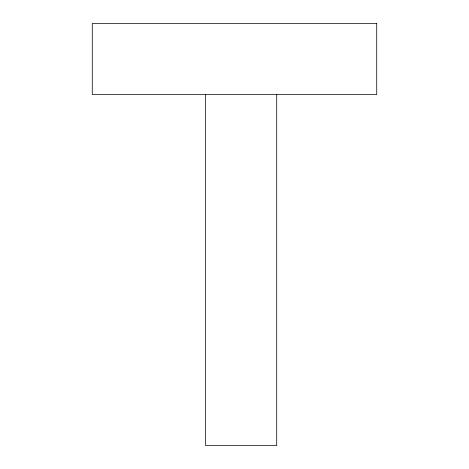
<?xml version="1.0" encoding="UTF-8"?>
<svg xmlns="http://www.w3.org/2000/svg" width="469" height="469" viewBox="0 0 469 469"><rect width="100%" height="100%" fill="white"/><g stroke="black" fill="none" stroke-linecap="round" stroke-linejoin="round"><path stroke-width="0.7" d="M276.716 94.398L276.716 445.55L205.61 445.55L205.61 94.398M376.718 23.45L92.282 23.45L92.282 94.556L376.718 94.556L376.718 23.45"/></g></svg>
